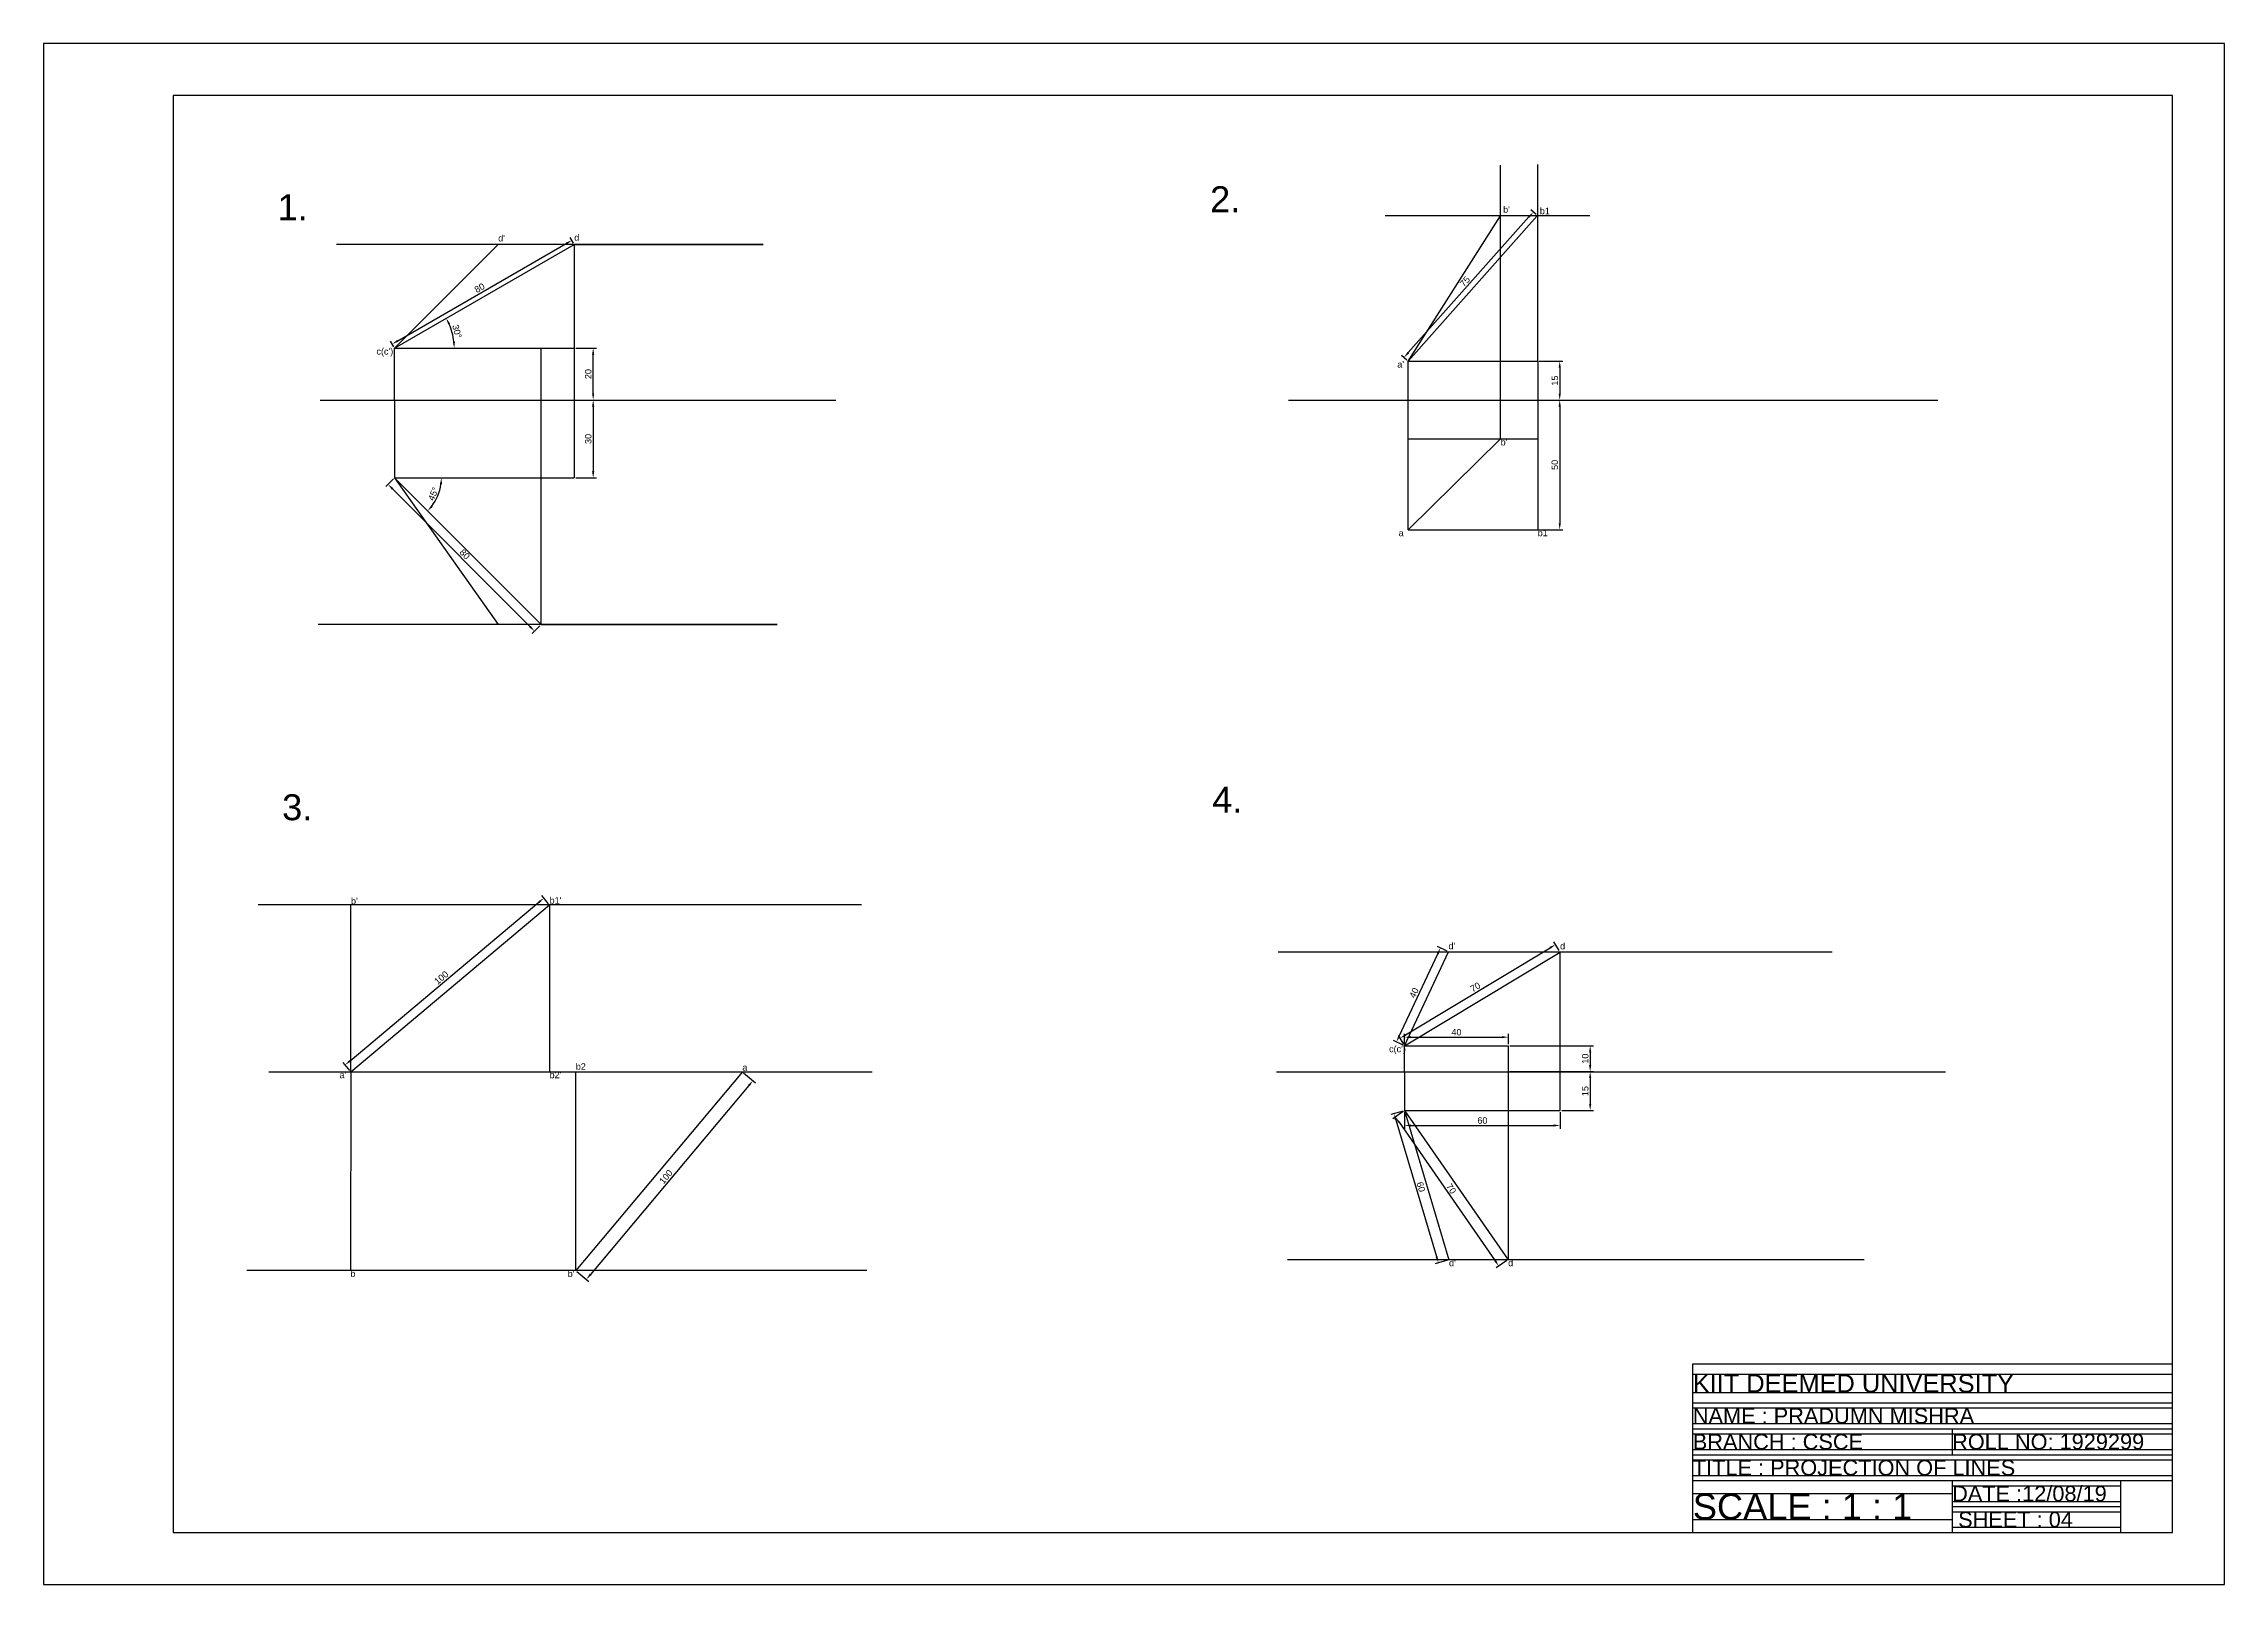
# Model space of a CAD drawing. Header units: millimetres. Extents: x 0 to 841, y 0 to 594.
import ezdxf

# ---------------------------------------------------------------- set-up
doc = ezdxf.new("R2010")
doc.units = ezdxf.units.MM
doc.styles.get("Standard").update_dxf_attribs({"font": 'arial.ttf'})
doc.dimstyles.new('ISO-25', dxfattribs={"dimtxt": 2.5, "dimasz": 2.5, "dimexe": 1.25, "dimexo": 0.625, "dimtad": 1, "dimtxsty": 'Standard', "dimcen": 2.5, "dimadec": 0, "dimazin": 0, "dimtfac": 1, "dimtmove": 0, "dimatfit": 3, "dimfxl": 1, "dimarcsym": 0})

# ---------------------------------------------------------------- blocks, each defined once
blk = doc.blocks.new('*D1')
at = {"color": 0, "lineweight": -2, "transparency": 16777216}
for p, q in [((205.26, 476.6), (213.18, 476.6)), ((211.93, 459.1), (211.93, 474.1)), ((205.26, 456.6), (213.18, 456.6))]:
    blk.add_line(p, q, dxfattribs=at)
at = {"color": 0, "transparency": 16777216}
for points in [[(211.51, 474.1), (212.35, 474.1), (211.93, 476.6)], [(211.51, 459.1), (212.35, 459.1), (211.93, 456.6)]]:
    blk.add_solid(points, dxfattribs=at)
at = {"layer": 'Defpoints', "color": 0, "transparency": 16777216}
for p in [(204.64, 476.6), (211.93, 476.6), (204.64, 456.6)]:
    blk.add_point(p, dxfattribs=at)
at = {"color": 0, "transparency": 16777216, "insert": (210.03, 466.6), "char_height": 2.5, "attachment_point": 5, "rotation": 90}
blk.add_mtext('20', dxfattribs=at)
blk = doc.blocks.new('*D2')
at = {"color": 0, "lineweight": -2, "transparency": 16777216}
for p, q in [((205.26, 456.6), (213.18, 456.6)), ((211.93, 454.1), (211.93, 429.1)), ((205.26, 426.6), (213.18, 426.6))]:
    blk.add_line(p, q, dxfattribs=at)
at = {"color": 0, "transparency": 16777216}
for points in [[(211.51, 454.1), (212.35, 454.1), (211.93, 456.6)], [(211.51, 429.1), (212.35, 429.1), (211.93, 426.6)]]:
    blk.add_solid(points, dxfattribs=at)
at = {"layer": 'Defpoints', "color": 0, "transparency": 16777216}
for p in [(204.64, 456.6), (204.64, 426.6), (211.93, 426.6)]:
    blk.add_point(p, dxfattribs=at)
at = {"color": 0, "transparency": 16777216, "insert": (210.03, 441.6), "char_height": 2.5, "attachment_point": 5, "rotation": 90}
blk.add_mtext('30', dxfattribs=at)
blk = doc.blocks.new('*D3')
at = {"color": 0, "lineweight": -2, "transparency": 16777216}
blk.add_arc((135.34, 476.61), 23.01, 6.22751, 23.74947, dxfattribs=at)
at = {"color": 0, "transparency": 16777216}
for points in [[(156.03, 485.69), (156.78, 486.07), (155.27, 488.11)], [(158.63, 479.13), (157.8, 479.09), (158.35, 476.61)]]:
    blk.add_solid(points, dxfattribs=at)
at = {"layer": 'Defpoints', "color": 0, "transparency": 16777216}
for p in [(204.64, 516.58), (158, 480.6), (135.34, 476.61), (135.34, 476.61), (204.64, 476.61)]:
    blk.add_point(p, dxfattribs=at)
at = {"color": 0, "transparency": 16777216, "insert": (159.41, 483.06), "char_height": 2.5, "attachment_point": 5, "rotation": 284.98849}
blk.add_mtext('30°', dxfattribs=at)
blk = doc.blocks.new('*D4')
at = {"color": 0, "lineweight": -2, "transparency": 16777216}
blk.add_arc((135.34, 426.61), 18.07, 322.88294, 352.06791, dxfattribs=at)
at = {"color": 0, "transparency": 16777216}
for points in [[(152.82, 424.15), (153.66, 424.09), (153.41, 426.61)], [(150.07, 415.43), (149.44, 415.98), (148.11, 413.82)]]:
    blk.add_solid(points, dxfattribs=at)
at = {"layer": 'Defpoints', "color": 0, "transparency": 16777216}
for p in [(135.34, 426.61), (135.34, 426.61), (204.64, 426.61), (150.99, 417.57), (191.86, 369.99)]:
    blk.add_point(p, dxfattribs=at)
at = {"color": 0, "transparency": 16777216, "insert": (150.28, 420.41), "char_height": 2.5, "attachment_point": 5, "rotation": 67.47543}
blk.add_mtext('45°', dxfattribs=at)
blk = doc.blocks.new('*D5')
at = {"color": 0, "lineweight": -2, "transparency": 16777216}
for p, q in [((136.6, 479.43), (201.57, 516.91)), ((204.33, 517.13), (203.11, 519.24)), ((135.03, 477.15), (133.81, 479.27))]:
    blk.add_line(p, q, dxfattribs=at)
at = {"color": 0, "transparency": 16777216}
for points in [[(201.36, 517.27), (201.77, 516.55), (203.73, 518.16)], [(136.39, 479.8), (136.81, 479.07), (134.43, 478.19)]]:
    blk.add_solid(points, dxfattribs=at)
at = {"layer": 'Defpoints', "color": 0, "transparency": 16777216}
for p in [(203.73, 518.16), (204.64, 516.58), (135.34, 476.61)]:
    blk.add_point(p, dxfattribs=at)
at = {"color": 0, "transparency": 16777216, "insert": (168.13, 499.82), "char_height": 2.5, "attachment_point": 5, "rotation": 29.97698}
blk.add_mtext('80', dxfattribs=at)
blk = doc.blocks.new('*D6')
at = {"color": 0, "lineweight": -2, "transparency": 16777216}
for p, q in [((134.9, 426.17), (131.93, 423.21)), ((134.59, 422.33), (187.57, 369.25)), ((191.42, 369.55), (188.45, 366.59))]:
    blk.add_line(p, q, dxfattribs=at)
at = {"color": 0, "transparency": 16777216}
for points in [[(134.88, 422.62), (134.29, 422.03), (132.82, 424.09)], [(187.87, 369.54), (187.28, 368.95), (189.34, 367.48)]]:
    blk.add_solid(points, dxfattribs=at)
at = {"layer": 'Defpoints', "color": 0, "transparency": 16777216}
for p in [(135.34, 426.61), (189.34, 367.48), (191.86, 369.99)]:
    blk.add_point(p, dxfattribs=at)
at = {"color": 0, "transparency": 16777216, "insert": (162.42, 397.13), "char_height": 2.5, "attachment_point": 5, "rotation": 314.95085}
blk.add_mtext('80', dxfattribs=at)
blk = doc.blocks.new('*D7')
at = {"color": 0, "lineweight": -2, "transparency": 16777216}
for p, q in [((576.81, 471.6), (585.93, 471.6)), ((584.68, 469.1), (584.68, 459.1)), ((576.81, 456.6), (585.93, 456.6))]:
    blk.add_line(p, q, dxfattribs=at)
at = {"color": 0, "transparency": 16777216}
for points in [[(584.27, 469.1), (585.1, 469.1), (584.68, 471.6)], [(584.27, 459.1), (585.1, 459.1), (584.68, 456.6)]]:
    blk.add_solid(points, dxfattribs=at)
at = {"layer": 'Defpoints', "color": 0, "transparency": 16777216}
for p in [(576.18, 471.6), (576.18, 456.6), (584.68, 456.6)]:
    blk.add_point(p, dxfattribs=at)
at = {"color": 0, "transparency": 16777216, "insert": (582.78, 464.1), "char_height": 2.5, "attachment_point": 5, "rotation": 90}
blk.add_mtext('15', dxfattribs=at)
blk = doc.blocks.new('*D8')
at = {"color": 0, "lineweight": -2, "transparency": 16777216}
for p, q in [((576.81, 456.6), (585.93, 456.6)), ((584.68, 454.1), (584.68, 409.1)), ((576.81, 406.6), (585.93, 406.6))]:
    blk.add_line(p, q, dxfattribs=at)
at = {"color": 0, "transparency": 16777216}
for points in [[(584.27, 454.1), (585.1, 454.1), (584.68, 456.6)], [(584.27, 409.1), (585.1, 409.1), (584.68, 406.6)]]:
    blk.add_solid(points, dxfattribs=at)
at = {"layer": 'Defpoints', "color": 0, "transparency": 16777216}
for p in [(576.18, 456.6), (576.18, 406.6), (584.68, 406.6)]:
    blk.add_point(p, dxfattribs=at)
at = {"color": 0, "transparency": 16777216, "insert": (582.78, 431.6), "char_height": 2.5, "attachment_point": 5, "rotation": 90}
blk.add_mtext('50', dxfattribs=at)
blk = doc.blocks.new('*D9')
at = {"color": 0, "lineweight": -2, "transparency": 16777216}
for p, q in [((575.55, 528.06), (573.52, 529.87)), ((526.28, 474.86), (572.79, 527.17)), ((525.72, 472.01), (523.68, 473.82))]:
    blk.add_line(p, q, dxfattribs=at)
at = {"color": 0, "transparency": 16777216}
for points in [[(572.48, 527.45), (573.11, 526.89), (574.46, 529.04)], [(525.97, 475.14), (526.59, 474.58), (524.62, 472.99)]]:
    blk.add_solid(points, dxfattribs=at)
at = {"layer": 'Defpoints', "color": 0, "transparency": 16777216}
for p in [(574.46, 529.04), (576.02, 527.65), (526.18, 471.6)]:
    blk.add_point(p, dxfattribs=at)
at = {"color": 0, "transparency": 16777216, "insert": (548.12, 502.27), "char_height": 2.5, "attachment_point": 5, "rotation": 48.35552}
blk.add_mtext('75', dxfattribs=at)
blk = doc.blocks.new('*D10')
at = {"color": 0, "lineweight": -2, "transparency": 16777216}
for p, q in [((118.23, 201.89), (190.98, 262.98)), ((194.72, 262.42), (192.09, 265.54)), ((118.13, 198.12), (115.51, 201.24))]:
    blk.add_line(p, q, dxfattribs=at)
at = {"color": 0, "transparency": 16777216}
for points in [[(190.71, 263.3), (191.25, 262.66), (192.9, 264.59)], [(117.96, 202.21), (118.49, 201.57), (116.31, 200.29)]]:
    blk.add_solid(points, dxfattribs=at)
at = {"layer": 'Defpoints', "color": 0, "transparency": 16777216}
for p in [(192.9, 264.59), (195.12, 261.94), (118.53, 197.64)]:
    blk.add_point(p, dxfattribs=at)
at = {"color": 0, "transparency": 16777216, "insert": (153.38, 233.89), "char_height": 2.5, "attachment_point": 5, "rotation": 40.01681}
blk.add_mtext('100', dxfattribs=at)
blk = doc.blocks.new('*D11')
at = {"color": 0, "lineweight": -2, "transparency": 16777216}
for p, q in [((269.94, 197.25), (274.52, 193.41)), ((271.96, 192.3), (210.92, 119.5)), ((205.69, 120.62), (210.27, 116.78))]:
    blk.add_line(p, q, dxfattribs=at)
at = {"color": 0, "transparency": 16777216}
for points in [[(271.64, 192.56), (272.28, 192.03), (273.56, 194.21)], [(210.6, 119.77), (211.24, 119.23), (209.31, 117.58)]]:
    blk.add_solid(points, dxfattribs=at)
at = {"layer": 'Defpoints', "color": 0, "transparency": 16777216}
for p in [(269.47, 197.65), (205.21, 121.02), (209.31, 117.58)]:
    blk.add_point(p, dxfattribs=at)
at = {"color": 0, "transparency": 16777216, "insert": (239.98, 157.12), "char_height": 2.5, "attachment_point": 5, "rotation": 50.01942}
blk.add_mtext('100', dxfattribs=at)
blk = doc.blocks.new('*D12')
at = {"color": 0, "lineweight": -2, "transparency": 16777216}
for p, q in [((524.86, 182.05), (524.86, 175.67)), ((527.36, 176.92), (582.36, 176.92)), ((584.86, 182.05), (584.86, 175.67))]:
    blk.add_line(p, q, dxfattribs=at)
at = {"color": 0, "transparency": 16777216}
for points in [[(527.36, 177.33), (527.36, 176.5), (524.86, 176.92)], [(582.36, 177.33), (582.36, 176.5), (584.86, 176.92)]]:
    blk.add_solid(points, dxfattribs=at)
at = {"layer": 'Defpoints', "color": 0, "transparency": 16777216}
for p in [(524.86, 182.67), (584.86, 182.67), (584.86, 176.92)]:
    blk.add_point(p, dxfattribs=at)
at = {"color": 0, "transparency": 16777216, "insert": (554.86, 178.82), "char_height": 2.5, "attachment_point": 5}
blk.add_mtext('60', dxfattribs=at)
blk = doc.blocks.new('*D13')
at = {"color": 0, "lineweight": -2, "transparency": 16777216}
for p, q in [((524.86, 208.3), (524.86, 212.22)), ((527.36, 210.97), (562.36, 210.97)), ((564.86, 208.3), (564.86, 212.22))]:
    blk.add_line(p, q, dxfattribs=at)
at = {"color": 0, "transparency": 16777216}
for points in [[(527.36, 211.38), (527.36, 210.55), (524.86, 210.97)], [(562.36, 211.38), (562.36, 210.55), (564.86, 210.97)]]:
    blk.add_solid(points, dxfattribs=at)
at = {"layer": 'Defpoints', "color": 0, "transparency": 16777216}
for p in [(564.86, 210.97), (524.86, 207.67), (564.86, 207.67)]:
    blk.add_point(p, dxfattribs=at)
at = {"color": 0, "transparency": 16777216, "insert": (544.86, 212.87), "char_height": 2.5, "attachment_point": 5}
blk.add_mtext('40', dxfattribs=at)
blk = doc.blocks.new('*D14')
at = {"color": 0, "lineweight": -2, "transparency": 16777216}
for p, q in [((524.34, 182.31), (520.27, 179.48)), ((522.72, 178.14), (559.79, 124.75)), ((564.26, 124.81), (560.19, 121.98))]:
    blk.add_line(p, q, dxfattribs=at)
at = {"color": 0, "transparency": 16777216}
for points in [[(523.06, 178.38), (522.38, 177.91), (521.29, 180.2)], [(560.13, 124.99), (559.45, 124.51), (561.21, 122.7)]]:
    blk.add_solid(points, dxfattribs=at)
at = {"layer": 'Defpoints', "color": 0, "transparency": 16777216}
for p in [(524.86, 182.67), (561.21, 122.7), (564.78, 125.17)]:
    blk.add_point(p, dxfattribs=at)
at = {"color": 0, "transparency": 16777216, "insert": (542.81, 152.53), "char_height": 2.5, "attachment_point": 5, "rotation": 304.77092}
blk.add_mtext('70', dxfattribs=at)
blk = doc.blocks.new('*D15')
at = {"color": 0, "lineweight": -2, "transparency": 16777216}
for p, q in [((525.26, 211.85), (580.94, 245.39)), ((584.5, 244.32), (582.44, 247.75)), ((524.53, 208.21), (522.47, 211.63))]:
    blk.add_line(p, q, dxfattribs=at)
at = {"color": 0, "transparency": 16777216}
for points in [[(580.72, 245.74), (581.15, 245.03), (583.08, 246.68)], [(525.04, 212.21), (525.47, 211.49), (523.12, 210.56)]]:
    blk.add_solid(points, dxfattribs=at)
at = {"layer": 'Defpoints', "color": 0, "transparency": 16777216}
for p in [(583.08, 246.68), (584.82, 243.79), (524.86, 207.67)]:
    blk.add_point(p, dxfattribs=at)
at = {"color": 0, "transparency": 16777216, "insert": (552.12, 230.25), "char_height": 2.5, "attachment_point": 5, "rotation": 31.06043}
blk.add_mtext('70', dxfattribs=at)
blk = doc.blocks.new('*D16')
at = {"color": 0, "lineweight": -2, "transparency": 16777216}
for p, q in [((565.48, 207.67), (597.67, 207.67)), ((596.42, 205.17), (596.42, 200.17)), ((565.48, 197.67), (597.67, 197.67))]:
    blk.add_line(p, q, dxfattribs=at)
at = {"color": 0, "transparency": 16777216}
for points in [[(596.01, 205.17), (596.84, 205.17), (596.42, 207.67)], [(596.01, 200.17), (596.84, 200.17), (596.42, 197.67)]]:
    blk.add_solid(points, dxfattribs=at)
at = {"layer": 'Defpoints', "color": 0, "transparency": 16777216}
for p in [(564.86, 207.67), (564.86, 197.67), (596.42, 197.67)]:
    blk.add_point(p, dxfattribs=at)
at = {"color": 0, "transparency": 16777216, "insert": (594.52, 202.67), "char_height": 2.5, "attachment_point": 5, "rotation": 90}
blk.add_mtext('10', dxfattribs=at)
blk = doc.blocks.new('*D17')
at = {"color": 0, "lineweight": -2, "transparency": 16777216}
for p, q in [((585.48, 197.67), (597.67, 197.67)), ((596.42, 195.17), (596.42, 185.17)), ((585.48, 182.67), (597.67, 182.67))]:
    blk.add_line(p, q, dxfattribs=at)
at = {"color": 0, "transparency": 16777216}
for points in [[(596.01, 195.17), (596.84, 195.17), (596.42, 197.67)], [(596.01, 185.17), (596.84, 185.17), (596.42, 182.67)]]:
    blk.add_solid(points, dxfattribs=at)
at = {"layer": 'Defpoints', "color": 0, "transparency": 16777216}
for p in [(584.86, 197.67), (584.86, 182.67), (596.42, 182.67)]:
    blk.add_point(p, dxfattribs=at)
at = {"color": 0, "transparency": 16777216, "insert": (594.52, 190.17), "char_height": 2.5, "attachment_point": 5, "rotation": 90}
blk.add_mtext('15', dxfattribs=at)
blk = doc.blocks.new('*D18')
at = {"color": 0, "lineweight": -2, "transparency": 16777216}
for p, q in [((541.25, 244.16), (537.55, 245.89)), ((522.78, 211.4), (537.62, 243.1)), ((524.29, 207.94), (520.59, 209.67))]:
    blk.add_line(p, q, dxfattribs=at)
at = {"color": 0, "transparency": 16777216}
for points in [[(537.24, 243.28), (538, 242.92), (538.68, 245.36)], [(522.41, 211.58), (523.16, 211.22), (521.73, 209.14)]]:
    blk.add_solid(points, dxfattribs=at)
at = {"layer": 'Defpoints', "color": 0, "transparency": 16777216}
for p in [(538.68, 245.36), (541.81, 243.9), (524.86, 207.67)]:
    blk.add_point(p, dxfattribs=at)
at = {"color": 0, "transparency": 16777216, "insert": (528.48, 228.06), "char_height": 2.5, "attachment_point": 5, "rotation": 64.91837}
blk.add_mtext('40', dxfattribs=at)
blk = doc.blocks.new('*D19')
at = {"color": 0, "lineweight": -2, "transparency": 16777216}
for p, q in [((524.26, 182.49), (519.59, 181.1)), ((521.5, 179.06), (537.18, 126.35)), ((541.36, 124.98), (536.69, 123.59))]:
    blk.add_line(p, q, dxfattribs=at)
at = {"color": 0, "transparency": 16777216}
for points in [[(521.9, 179.18), (521.1, 178.95), (520.79, 181.46)], [(537.58, 126.46), (536.78, 126.23), (537.89, 123.95)]]:
    blk.add_solid(points, dxfattribs=at)
at = {"layer": 'Defpoints', "color": 0, "transparency": 16777216}
for p in [(524.86, 182.67), (537.89, 123.95), (541.96, 125.16)]:
    blk.add_point(p, dxfattribs=at)
at = {"color": 0, "transparency": 16777216, "insert": (531.16, 153.25), "char_height": 2.5, "attachment_point": 5, "rotation": 286.56113}
blk.add_mtext('60', dxfattribs=at)

msp = doc.modelspace()

# ---------------------------------------------------------------- linework, layer by layer
for p, q in [((561.895, 441.595), (561.895, 547.193)), ((576.183, 471.6), (576.183, 547.386)), ((596.324, 527.646), (517.395, 527.646)), ((526.183, 471.6), (576.021, 527.646)), ((526.183, 471.6), (561.895, 527.646)), ((277.446, 516.584), (112.967, 516.584)), ((135.34, 476.612), (204.639, 516.584)), ((135.34, 476.612), (175.312, 516.572)), ((204.639, 516.584), (204.639, 426.612)), ((204.639, 516.584), (277.446, 516.584)), ((135.34, 456.612), (135.34, 476.612)), ((135.34, 476.612), (204.639, 476.612)), ((191.86, 369.995), (191.86, 476.612)), ((526.183, 456.6), (526.183, 471.6)), ((526.183, 471.6), (576.183, 471.6)), ((576.183, 471.6), (576.183, 456.6)), ((106.611, 456.599), (305.478, 456.599)), ((135.34, 456.612), (135.34, 426.612)), ((480.032, 456.599), (730.455, 456.599)), ((526.183, 406.6), (526.183, 456.6)), ((576.183, 456.6), (576.183, 406.6)), ((526.183, 441.6), (576.183, 441.6)), ((561.895, 441.595), (526.183, 406.6)), ((135.34, 426.612), (191.86, 369.995)), ((135.34, 426.612), (175.3, 369.995)), ((135.34, 426.612), (204.639, 426.612)), ((526.183, 406.6), (576.183, 406.6)), ((282.915, 369.995), (105.853, 369.995)), ((191.86, 369.995), (282.915, 369.995)), ((315.405, 261.94), (82.79, 261.94)), ((118.533, 197.639), (195.119, 261.94)), ((118.533, 197.639), (118.535, 261.892)), ((195.119, 261.94), (195.119, 197.649)), ((524.857, 207.671), (541.813, 243.899)), ((689.73, 243.787), (476.143, 243.787)), ((524.857, 207.671), (584.821, 243.787)), ((584.857, 182.671), (584.857, 243.787)), ((524.857, 197.671), (524.857, 207.671)), ((524.857, 207.671), (564.857, 207.671)), ((564.857, 207.671), (564.857, 125.17)), ((86.911, 197.649), (319.565, 197.649)), ((118.533, 197.639), (118.31, 121.054)), ((205.213, 121.02), (205.213, 197.649)), ((269.465, 197.647), (205.213, 121.02)), ((475.483, 197.649), (733.434, 197.649)), ((524.857, 197.671), (524.857, 182.671)), ((524.857, 182.671), (541.959, 125.16)), ((524.857, 182.671), (564.778, 125.17)), ((524.857, 182.671), (584.857, 182.671)), ((317.405, 121.02), (78.387, 121.02)), ((702.069, 125.17), (479.742, 125.17)), ((636, 20), (636, 85)), ((636, 85), (821, 85)), ((636, 81), (821, 81)), ((636, 74), (821, 74)), ((636, 70), (821, 70)), ((636, 68), (821, 68)), ((636, 62), (821, 62)), ((636, 62), (821, 62)), ((636, 60), (821, 60)), ((736, 60), (736, 50)), ((636, 58), (821, 58)), ((636, 52), (821, 52)), ((636, 52), (821, 52)), ((636, 50), (821, 50)), ((636, 48), (821, 48)), ((636, 42), (821, 42)), ((636, 40), (821, 40)), ((636, 35), (736, 35)), ((736, 40), (736, 20)), ((736, 38), (801, 38)), ((801, 40), (801, 20)), ((736, 32), (801, 32)), ((736, 30), (801, 30)), ((736, 28), (801, 28)), ((636, 25), (736, 25)), ((736, 22), (801, 22))]:
    msp.add_line(p, q)
for points in [[(0, 0), (841, 0), (841, 594), (0, 594)], [(50, 20), (821, 20), (821, 574), (50, 574)]]:
    msp.add_lwpolyline(points, close=True)

# ---------------------------------------------------------------- texts
at = {"attachment_point": 1}
for s, width, heights, insert, char_height in [('2.', 14.13016, [0], (449.848, 539.017), 10), ('1.', 14.13016, [0], (90.213, 535.894), 10), (" b'", 3.60801, [0], (561.895, 531.267), 2.5), (' b1', 4.83511, [0], (576.021, 530.725), 2.5), ("d'", 4.46487, [0], (175.312, 520.232), 2.5), ('d', 4.60439, [0], (204.639, 520.493), 2.5), ("c(c')", 5.78183, [0], (128.349, 476.612), 2.5), ("a'", 4.14932, [0], (522.034, 471.6), 2.5), ("b'", 4.30746, [0], (561.895, 441.595), 2.5), ('a', 3.61283, [0], (522.57, 406.6), 2.5), ('b1', 5.19936, [0], (576.183, 406.6), 2.5), ('3.', 14.13016, [0], (91.967, 304.603), 10), ('4.', 14.13016, [0], (450.667, 307.548), 10), ("b'", 2.76026, [0], (118.535, 264.708), 2.5), ("b1'", 3.56568, [0], (195.119, 264.934), 2.5), ("d'", 5.95642, [0], (541.761, 247.374), 2.5), ('d', 5.82947, [0], (584.821, 247.298), 2.5), ("c(c')", 5.99451, [0], (518.863, 207.671), 2.5), ("a'", 4.44408, [0], (114.101, 197.649), 2.5), ("b2'", 3.78588, [0], (195.119, 197.649), 2.5), ('b2', 4.21099, [0], (205.213, 200.897), 2.5), ('a', 3.66842, [0], (269.465, 200.538), 2.5), ('b', 3.58625, [0], (118.31, 121.054), 2.5), (" b'", 4.08936, [0], (201.123, 121.02), 2.5), ("d'", 4.49271, [0], (541.959, 125.16), 2.5), ('d', 6.28342, [0], (564.778, 125.17), 2.5), ('KIIT DEEMED UNIVERSITY', 185, [0], (636, 81), 7), ('NAME : PRADUMN MISHRA', 185, [0], (636, 68), 6), ('BRANCH : CSCE', 100, [0], (636, 58), 6), ('ROLL NO: 1929299', 85, [0], (736, 58), 6), ('TITLE : PROJECTION OF LINES ', 185, [0], (636, 48), 6), ('SCALE : 1 : 1', 100, [0], (636, 35), 10), ('DATE :12/08/19 ', 65, [0], (736, 38), 6), (' SHEET : 04', 65, [2.5], (736, 28), 6)]:
    msp.add_mtext_dynamic_manual_height_columns(s, width=width, gutter_width=12.5, heights=heights, dxfattribs=dict(at, insert=insert, char_height=char_height))

# ---------------------------------------------------------------- dimensions: what is measured, and where the dimension line sits
for p1, p2, distance, picture, middle in [((526.183, 471.6), (576.021, 527.646), 2.094, '*D9', (548.12, 502.275)), ((135.34, 476.612), (204.639, 516.584), 1.816, '*D5', (168.132, 499.818)), ((135.34, 426.612), (191.86, 369.995), -3.563, '*D6', (162.425, 397.13)), ((118.533, 197.639), (195.119, 261.94), 3.455, '*D10', (153.382, 233.892)), ((524.857, 207.671), (541.813, 243.899), 3.458, '*D18', (528.481, 228.057)), ((524.857, 207.671), (584.821, 243.787), 3.373, '*D15', (552.117, 230.247)), ((269.465, 197.647), (205.213, 121.02), 5.348, '*D11', (239.98, 157.119)), ((524.857, 182.671), (541.959, 125.16), -4.245, '*D19', (531.161, 153.247)), ((524.857, 182.671), (564.778, 125.17), -4.339, '*D14', (542.815, 152.53))]:
    dim = msp.add_aligned_dim(p1=p1, p2=p2, distance=distance, dimstyle='ISO-25')
    dim.commit()
    dim.dimension.update_dxf_attribs({"geometry": picture, "text_midpoint": middle})
for base, line1, line2, picture, middle in [((158.004, 480.605), ((135.34, 476.612), (204.639, 516.584)), ((135.34, 476.612), (204.639, 476.612)), '*D3', (159.407, 483.055)), ((150.987, 417.567), ((135.34, 426.612), (191.86, 369.995)), ((135.34, 426.612), (204.639, 426.612)), '*D4', (150.283, 420.415))]:
    dim = msp.add_angular_dim_2l(base=base, line1=line1, line2=line2, dimstyle='ISO-25')
    dim.commit()
    dim.dimension.update_dxf_attribs({"geometry": picture, "text_midpoint": middle})
for base, p1, p2, picture, middle in [((211.929, 476.599), (204.639, 456.599), (204.639, 476.599), '*D1', (210.028, 466.599)), ((584.683, 456.6), (576.183, 471.6), (576.183, 456.6), '*D7', (582.782, 464.1)), ((211.93, 426.599), (204.639, 456.599), (204.639, 426.599), '*D2', (210.028, 441.599)), ((584.683, 406.6), (576.183, 456.6), (576.183, 406.6), '*D8', (582.782, 431.6)), ((596.422, 197.671), (564.857, 207.671), (564.857, 197.671), '*D16', (594.521, 202.671)), ((596.422, 182.671), (584.857, 197.671), (584.857, 182.671), '*D17', (594.521, 190.171))]:
    dim = msp.add_linear_dim(base=base, p1=p1, p2=p2, angle=90, dimstyle='ISO-25')
    dim.commit()
    dim.dimension.update_dxf_attribs({"geometry": picture, "text_midpoint": middle})
for base, p1, p2, picture, middle in [((564.857, 210.967), (524.857, 207.671), (564.857, 207.671), '*D13', (544.857, 212.869)), ((584.857, 176.917), (524.857, 182.671), (584.857, 182.671), '*D12', (554.857, 178.818))]:
    dim = msp.add_linear_dim(base=base, p1=p1, p2=p2, dimstyle='ISO-25')
    dim.commit()
    dim.dimension.update_dxf_attribs({"geometry": picture, "text_midpoint": middle})

doc.saveas('drawing.dxf')
